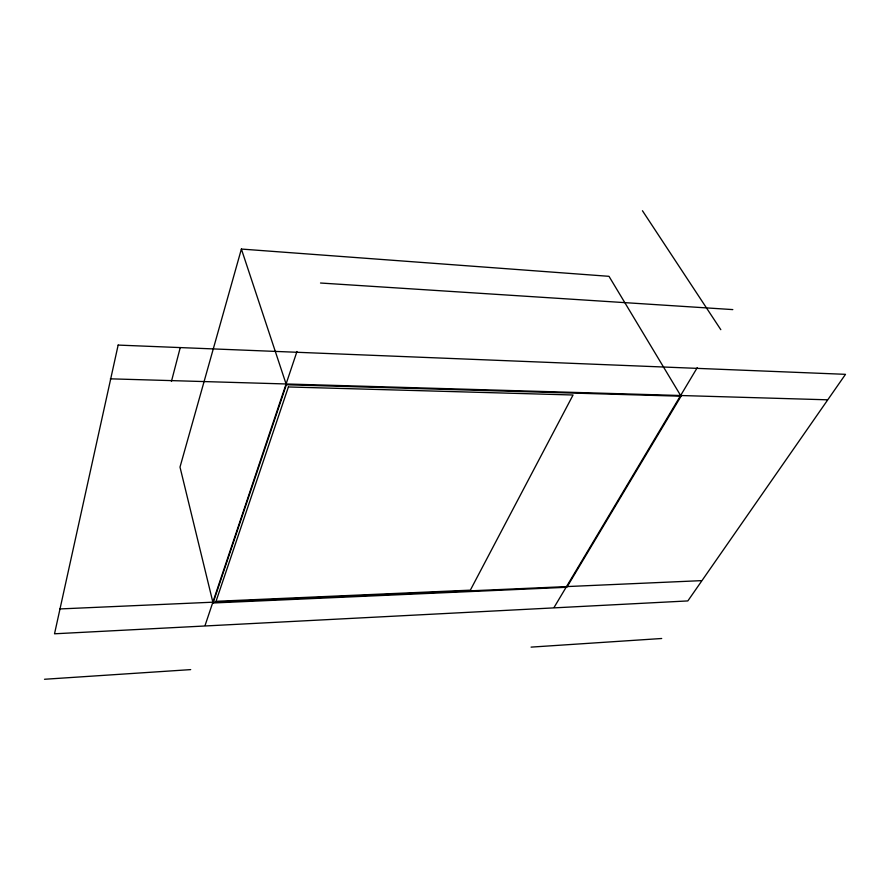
<?xml version="1.0" encoding="UTF-8"?>
<svg xmlns="http://www.w3.org/2000/svg" width="890" height="890" viewBox="0 0 890 890"><rect width="100%" height="100%" fill="white"/><g stroke="black" fill="none" stroke-linecap="round" stroke-linejoin="round"><path stroke-width="1.33" d="M171.436 381.432L180.247 347.578M241.39 249.055L180.003 467.094L213.066 602.986L566.841 587.278L681.05 396.206L608.994 276.323L241.39 249.055L286.346 384.769L213.066 602.986M205.167 625.181L296.982 351.483M554.236 607.158L697.237 367.692M44.5 679.27L190.694 669.614M531.074 647.119L661.704 638.497M59.686 608.949L701.131 580.658M110.349 378.829L826.877 399.788M286.346 384.769L681.05 396.206M320.511 283.02L732.815 309.598M642.447 210.73L720.811 329.678M118.148 345.086L54.524 633.791L687.837 600.928L845.5 374.334L118.148 345.086M288.393 386.961L216.025 601.317L470.343 590.159L573.06 395.004L288.393 386.961"/></g></svg>
